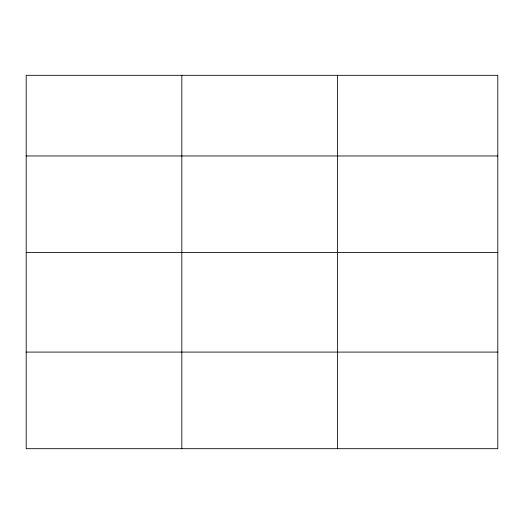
<?xml version="1.0" encoding="UTF-8"?>
<svg xmlns="http://www.w3.org/2000/svg" width="524" height="524" viewBox="0 0 524 524"><rect width="100%" height="100%" fill="white"/><g stroke="black" fill="none" stroke-linecap="round" stroke-linejoin="round"><path stroke-width="0.79" d="M497.8 252.561L497.8 75.312L26.2 75.312L26.2 448.688L497.8 448.688L497.8 252.561L26.2 252.561M26.2 155.969L497.8 155.969M26.2 352.089L497.8 352.089M337.456 75.312L337.456 448.688M181.828 75.312L181.828 448.688"/></g></svg>
